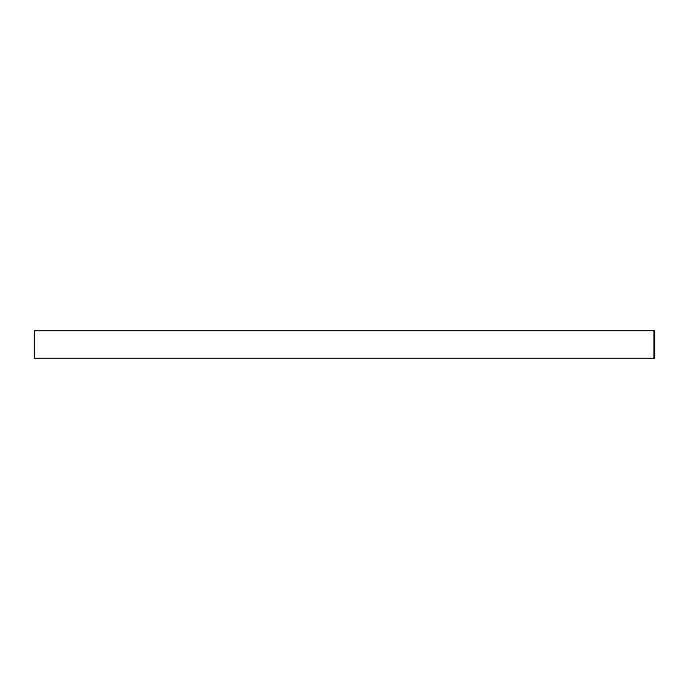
<?xml version="1.0" encoding="UTF-8"?>
<svg xmlns="http://www.w3.org/2000/svg" width="689" height="689" viewBox="0 0 689 689"><rect width="100%" height="100%" fill="white"/><g stroke="black" fill="none" stroke-linecap="round" stroke-linejoin="round"><path stroke-width="1.03" d="M653.844 330.582L653.844 358.418M654.55 330.582L34.45 330.582L34.45 358.418L654.55 358.418L654.55 330.582"/></g></svg>
